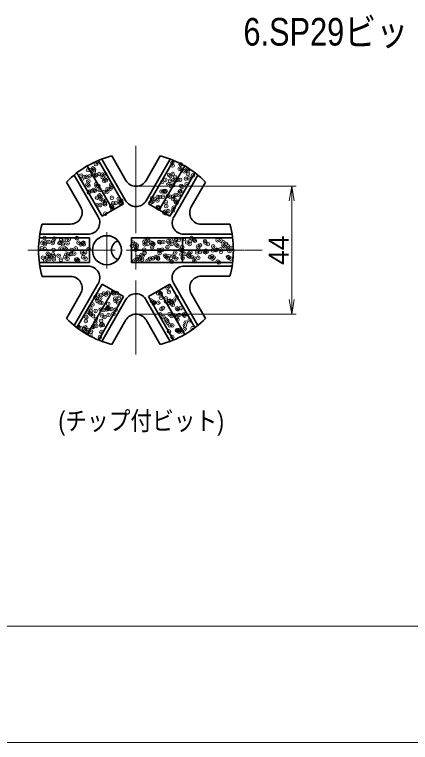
# Model space of a CAD drawing. Units: millimetres at full size, sheet at 1:2.5; details may follow other scales. Extents: x 2190 to 3870, y 1084 to 2286.
# Drawn here: x 3095.8 to 3231.9, y 1098.5 to 1349 of the extents above; entities that cross this region are included whole.
import ezdxf
from ezdxf.enums import TextEntityAlignment as Align

# ---------------------------------------------------------------- set-up
doc = ezdxf.new("R2010")
doc.units = ezdxf.units.MM
doc.header["$LTSCALE"] = 2.5
doc.header["$PDMODE"] = 32
doc.header["$PDSIZE"] = 1.25
doc.linetypes.add('CHAIN', pattern=[18.5, 12, -1.5, 3.5, -1.5])
for name, color, linetype, lineweight in [('1外形線', 7, 'Continuous', 35), ('2細い実線', 3, 'Continuous', 20), ('4中心線', 1, 'CHAIN', 15), ('6寸法線', 4, 'Continuous', 13), ('7 枠・タイトル', 7, 'Continuous', 13), ('DEFPOINTS_7', 7, 'Continuous', 13)]:
    doc.layers.add(name, color=color, linetype=linetype, lineweight=lineweight)
doc.layers.add('9文字', color=7, linetype='Continuous')
doc.styles.add('ＭＳ Ｐゴシック', font='')
doc.styles.get('ＭＳ Ｐゴシック').set_extended_font_data('MS PGothic')

# ---------------------------------------------------------------- blocks, each defined once
blk = doc.blocks.new('open_arrow')
at = {"color": 0, "linetype": 'Continuous', "lineweight": -2}
blk.add_lwpolyline([(7.5, 1.25), (0, 0), (7.5, -1.25)], dxfattribs=at)

msp = doc.modelspace()

# ---------------------------------------------------------------- linework, layer by layer
at = {"layer": '1外形線'}
for p, q in [((3129.189, 1300.345), (3134.065, 1291.899)), ((3145.869, 1300.345), (3140.993, 1291.899)), ((3124.595, 1298.802), (3133.209, 1283.881)), ((3125.769, 1299.268), (3133.972, 1285.06)), ((3149.288, 1299.268), (3140.994, 1284.901)), ((3150.463, 1298.802), (3141.848, 1283.881)), ((3120.779, 1296.911), (3129.529, 1281.756)), ((3154.279, 1296.911), (3145.529, 1281.756)), ((3116.243, 1293.768), (3124.537, 1279.401)), ((3117.233, 1294.552), (3125.848, 1279.631)), ((3157.824, 1294.552), (3149.209, 1279.631)), ((3158.814, 1293.768), (3150.612, 1279.56)), ((3113.6, 1291.345), (3118.476, 1282.899)), ((3161.457, 1291.345), (3156.534, 1282.818)), ((3125.848, 1279.631), (3133.209, 1283.881)), ((3141.848, 1283.881), (3149.209, 1279.631)), ((3105.26, 1276.899), (3115.012, 1276.899)), ((3169.82, 1276.818), (3159.998, 1276.818)), ((3104.483, 1273.399), (3120.889, 1273.399)), ((3170.574, 1273.399), (3153.986, 1273.399)), ((3104.299, 1272.149), (3121.529, 1272.149)), ((3121.529, 1263.649), (3121.529, 1272.149)), ((3136.029, 1272.149), (3136.029, 1263.649)), ((3170.758, 1272.149), (3136.029, 1272.149)), ((3153.529, 1272.149), (3153.529, 1263.649)), ((3104.029, 1267.899), (3121.529, 1267.899)), ((3153.529, 1267.899), (3136.029, 1267.899)), ((3171.029, 1267.899), (3153.529, 1267.899)), ((3104.299, 1263.649), (3121.529, 1263.649)), ((3170.758, 1263.649), (3136.029, 1263.649)), ((3104.483, 1262.399), (3121.072, 1262.399)), ((3170.574, 1262.399), (3154.168, 1262.399)), ((3105.26, 1258.899), (3115.012, 1258.899)), ((3169.82, 1258.981), (3159.998, 1258.981)), ((3116.243, 1242.031), (3124.446, 1256.239)), ((3117.233, 1241.247), (3125.848, 1256.168)), ((3133.209, 1251.918), (3125.848, 1256.168)), ((3149.209, 1256.168), (3141.848, 1251.918)), ((3157.824, 1241.247), (3149.209, 1256.168)), ((3158.814, 1242.031), (3150.52, 1256.397)), ((3113.6, 1244.454), (3118.476, 1252.899)), ((3120.779, 1238.888), (3129.529, 1254.043)), ((3154.279, 1238.888), (3145.529, 1254.043)), ((3161.457, 1244.454), (3156.534, 1252.981)), ((3124.595, 1236.997), (3133.209, 1251.918)), ((3125.769, 1236.531), (3134.063, 1250.897)), ((3149.288, 1236.531), (3141.085, 1250.739)), ((3150.463, 1236.997), (3141.848, 1251.918)), ((3129.189, 1235.454), (3134.065, 1243.899)), ((3145.869, 1235.454), (3140.993, 1243.899))]:
    msp.add_line(p, q, dxfattribs=at)
msp.add_circle((3127.529, 1267.899), 5, dxfattribs=at)
for centre, radius, start, end in [((3137.529, 1267.899), 33.5, 104.41559, 135.58429), ((3137.529, 1267.899), 33.5, 44.41571, 75.58441), ((3137.529, 1293.899), 4, 210, 330), ((3115.012, 1280.899), 4, 270, 30), ((3137.526, 1286.903), 4.004, 207.41659, 330), ((3159.998, 1280.818), 4, 150, 270), ((3121.069, 1277.399), 4.004, 267.41659, 30), ((3153.986, 1277.403), 4.004, 147.41659, 270), ((3137.529, 1267.899), 33.5, 164.41554, 195.58423), ((3137.529, 1267.899), 33.5, 344.56055, 15.43968), ((3132.529, 1267.899), 3.447, 110.16589, 249.83411), ((3121.072, 1258.395), 4.004, 327.41659, 90), ((3153.988, 1258.399), 4.004, 87.41659, 210), ((3115.012, 1254.899), 4, 330, 90), ((3159.998, 1254.981), 4, 90, 210), ((3137.531, 1248.895), 4.004, 27.41659, 150), ((3137.529, 1241.899), 4, 30, 150), ((3137.529, 1267.899), 33.5, 224.41559, 255.58429), ((3137.529, 1267.899), 33.5, 284.41571, 315.58441)]:
    msp.add_arc(centre, radius, start, end, dxfattribs=at)
at = {"layer": '2細い実線'}
for p in [(3123.755, 1297.544), (3124.416, 1298.092), (3150.026, 1297.951), (3152.841, 1297.452), (3153.001, 1297.391), (3121.057, 1295.474), (3122.152, 1295.556), (3122.744, 1296.058), (3122.995, 1295.018), (3123.113, 1295.72), (3150.124, 1297.095), (3152.563, 1295.948), (3153.293, 1295.612), (3154.137, 1295.075), (3154.992, 1295.567), (3155.36, 1295.229), (3118.645, 1293.624), (3118.84, 1292.371), (3119.803, 1293.073), (3120.539, 1293.2), (3121.581, 1293.337), (3123.206, 1293.551), (3123.881, 1293.691), (3124.853, 1294.126), (3125.923, 1293.909), (3126.032, 1293.084), (3126.843, 1292.302), (3126.964, 1294.046), (3148.979, 1293.812), (3149.348, 1293.474), (3150.152, 1294.097), (3150.945, 1293.129), (3151.968, 1292.159), (3154.685, 1292.517), (3155.387, 1294.164), (3155.726, 1292.654), (3157.1, 1293.635), (3120.831, 1290.547), (3121.183, 1291.621), (3121.2, 1290.209), (3123.767, 1290.548), (3124.007, 1289.837), (3124.611, 1290.01), (3126.585, 1291.815), (3127.212, 1291.964), (3128.952, 1290.37), (3129.123, 1289.812), (3146.585, 1291.45), (3147.573, 1292.119), (3148.68, 1290.593), (3149.301, 1291.808), (3149.524, 1290.056), (3150.278, 1290.244), (3150.342, 1291.945), (3151.088, 1291.88), (3152.689, 1292.094), (3153.079, 1290.055), (3153.447, 1289.718), (3154.909, 1290.604), (3121.309, 1287.767), (3121.419, 1288.065), (3122.383, 1288.264), (3122.94, 1288.614), (3123.425, 1288.401), (3125.05, 1288.615), (3126.711, 1287.962), (3127.647, 1288.076), (3127.767, 1288.973), (3128.808, 1289.11), (3146.332, 1288.11), (3147.066, 1288.3), (3147.435, 1287.962), (3147.699, 1288.265), (3152.56, 1288.121), (3152.815, 1288.241), (3124.133, 1285.983), (3124.93, 1286.79), (3125.299, 1286.452), (3125.383, 1285.539), (3126.226, 1285.002), (3127.039, 1284.858), (3129.249, 1285.959), (3131.611, 1285.551), (3132.454, 1285.013), (3143.045, 1285.806), (3144.067, 1285.573), (3144.911, 1285.036), (3145.002, 1286.196), (3145.762, 1286.164), (3146.803, 1286.301), (3148.429, 1286.515), (3149.175, 1286.368), (3150.296, 1285.585), (3150.404, 1286.39), (3151.139, 1285.047), (3151.145, 1286.873), (3152.186, 1287.01), (3124.227, 1283.329), (3125.268, 1283.466), (3126.837, 1284.108), (3126.894, 1283.68), (3129.03, 1283.034), (3129.262, 1283.068), (3129.398, 1282.696), (3129.611, 1284.038), (3130.652, 1284.175), (3132.072, 1284.175), (3132.278, 1284.389), (3142.59, 1284.345), (3143.163, 1284.613), (3145.128, 1282.342), (3145.153, 1282.788), (3145.522, 1282.451), (3147.825, 1284.412), (3147.947, 1283.102), (3150.53, 1282.537), (3151.166, 1284.544), (3151.534, 1284.206), (3126.998, 1280.531), (3129.375, 1282.105), (3147.262, 1280.856), (3147.606, 1281.228), (3147.951, 1280.558), (3148.647, 1281.365), (3150.273, 1281.579), (3106.06, 1272.116), (3105.315, 1270.47), (3106.159, 1269.932), (3106.381, 1270.623), (3107.422, 1270.76), (3108.883, 1270.332), (3109.048, 1270.974), (3109.449, 1271.919), (3111.189, 1270.324), (3111.544, 1270.481), (3111.765, 1271.331), (3112.387, 1269.944), (3112.806, 1271.469), (3114, 1270.307), (3114.432, 1271.683), (3117.148, 1272.04), (3117.201, 1272.079), (3117.772, 1270.492), (3118.615, 1269.955), (3119.191, 1270.255), (3119.401, 1270.502), (3119.56, 1269.918), (3136.457, 1270.526), (3137.3, 1269.989), (3140.39, 1270.806), (3140.527, 1269.94), (3141.327, 1271.765), (3141.568, 1270.077), (3141.696, 1271.427), (3142.685, 1270.537), (3143.194, 1270.291), (3143.436, 1269.833), (3143.528, 1270), (3145.506, 1270.781), (3145.91, 1270.648), (3146.951, 1270.786), (3148.577, 1271), (3148.913, 1270.549), (3149.448, 1271.588), (3149.757, 1270.011), (3150.908, 1270.976), (3151.294, 1271.357), (3151.439, 1269.764), (3152.335, 1271.494), (3153.961, 1271.708), (3155.141, 1270.56), (3155.985, 1270.023), (3156.143, 1271.042), (3156.677, 1272.066), (3157.451, 1271.52), (3157.82, 1271.182), (3161.259, 1271.018), (3161.37, 1270.571), (3162.213, 1270.034), (3165.572, 1271.343), (3166.661, 1271.212), (3167.598, 1270.583), (3168.441, 1270.045), (3105.176, 1268.569), (3106.186, 1268.262), (3109.195, 1267.998), (3111.588, 1268.457), (3113.179, 1268.5), (3113.548, 1268.162), (3115.423, 1268.009), (3116.823, 1268.523), (3118.992, 1267.105), (3120.033, 1267.242), (3121.3, 1268.323), (3136.184, 1269.368), (3137.424, 1268.078), (3137.692, 1268.736), (3137.81, 1269.582), (3140.336, 1268.055), (3143.094, 1268.93), (3145.427, 1268.009), (3145.795, 1267.671), (3146.565, 1268.066), (3148.329, 1268.997), (3151.034, 1267.122), (3151.808, 1269.426), (3152.793, 1268.077), (3153.445, 1268.973), (3153.548, 1267.832), (3156.269, 1267.189), (3158.521, 1267.13), (3158.847, 1269.167), (3159.021, 1268.088), (3159.56, 1269.587), (3159.562, 1267.268), (3161.188, 1267.482), (3161.385, 1267.164), (3161.55, 1267.763), (3161.919, 1267.426), (3163.905, 1267.839), (3164.082, 1269.234), (3164.946, 1267.976), (3165.249, 1268.1), (3166.572, 1268.19), (3166.787, 1267.359), (3167.563, 1269.519), (3167.931, 1269.181), (3169.199, 1269.209), (3169.288, 1268.548), (3169.671, 1267.586), (3170.329, 1268.685), (3105.509, 1265.33), (3106.93, 1265.461), (3107.167, 1266.745), (3107.536, 1266.407), (3107.774, 1264.924), (3108.225, 1265.687), (3109.009, 1266.478), (3109.266, 1265.824), (3109.276, 1264.812), (3110.892, 1266.038), (3111.714, 1264.603), (3113.159, 1265.473), (3113.609, 1266.396), (3114.002, 1264.935), (3114.126, 1266.454), (3114.65, 1266.533), (3115.288, 1266.568), (3116.276, 1266.747), (3116.949, 1264.67), (3117.278, 1264.744), (3119.387, 1265.484), (3119.527, 1266.648), (3120.23, 1264.947), (3137.818, 1264.882), (3138.072, 1265.518), (3138.915, 1264.981), (3139.414, 1266.254), (3139.654, 1264.647), (3139.783, 1265.916), (3140.516, 1266.952), (3142.371, 1265.004), (3143.22, 1265.077), (3143.412, 1265.141), (3144.3, 1265.529), (3145.038, 1265.355), (3145.144, 1264.992), (3145.632, 1266.927), (3147.535, 1266.077), (3147.754, 1265.713), (3148.455, 1265.143), (3148.795, 1265.85), (3150.421, 1266.064), (3150.528, 1265.541), (3151.372, 1265.003), (3153.138, 1266.422), (3153.571, 1265.119), (3154.179, 1266.559), (3155.538, 1266.008), (3155.805, 1266.773), (3155.907, 1265.67), (3156.757, 1265.552), (3157.6, 1265.015), (3158.973, 1265.314), (3162.985, 1265.563), (3163.659, 1265.831), (3163.828, 1265.026), (3164.208, 1265.38), (3169.213, 1265.574), (3169.325, 1265.356), (3170.057, 1265.037), (3106.312, 1264.408), (3117.647, 1264.406), (3136.987, 1264.295), (3138.028, 1264.432), (3141.523, 1264.321), (3149.526, 1264.253), (3149.895, 1263.915), (3157.647, 1264.076), (3165.65, 1264.007), (3166.018, 1263.669), (3148.374, 1254.975), (3148.726, 1255.484), (3124.524, 1252.298), (3125.565, 1252.435), (3126.497, 1252.996), (3127.191, 1252.649), (3127.845, 1253.279), (3129.576, 1253.475), (3129.908, 1253.007), (3129.945, 1253.137), (3130.949, 1253.144), (3145.182, 1253.03), (3145.7, 1253.229), (3146.069, 1252.892), (3148.833, 1253.583), (3123.564, 1251.72), (3123.933, 1251.382), (3124.233, 1250.459), (3125.076, 1249.922), (3125.266, 1251.3), (3125.673, 1249.787), (3130.383, 1251.276), (3130.461, 1250.471), (3131.304, 1249.933), (3131.685, 1251.543), (3142.918, 1250.493), (3143.56, 1249.626), (3143.724, 1249.662), (3143.761, 1249.956), (3145.186, 1249.84), (3146.136, 1251.513), (3147.809, 1251.297), (3147.903, 1250.198), (3148.944, 1250.335), (3148.959, 1249.729), (3149.146, 1250.505), (3149.989, 1249.967), (3150.57, 1250.549), (3151.538, 1251.707), (3121.884, 1247.976), (3122.569, 1249.231), (3125.392, 1247.447), (3126.368, 1247.363), (3127.409, 1247.5), (3127.663, 1247.963), (3127.971, 1249.425), (3128.032, 1247.625), (3128.112, 1247.988), (3129.035, 1247.714), (3130.509, 1247.422), (3146.262, 1247.659), (3146.797, 1248.022), (3149.799, 1249.473), (3150.168, 1249.135), (3151.664, 1247.854), (3151.908, 1247.541), (3153.026, 1248.033), (3120.463, 1244.902), (3120.985, 1246.654), (3121.651, 1246.208), (3122.02, 1245.87), (3122.026, 1246.791), (3122.695, 1245.377), (3123.652, 1247.005), (3125.848, 1245.451), (3126.691, 1244.914), (3128.097, 1245.572), (3129.772, 1246.031), (3145.896, 1245.786), (3147.03, 1244.904), (3149.085, 1245.875), (3149.747, 1245.262), (3150.761, 1245.496), (3150.788, 1245.399), (3151.605, 1244.959), (3152.413, 1245.613), (3153.898, 1245.717), (3154.201, 1245.851), (3154.267, 1245.379), (3120.283, 1243.526), (3123.499, 1242.968), (3123.76, 1244.276), (3125.496, 1242.069), (3125.518, 1243.593), (3125.75, 1242.452), (3126.119, 1242.114), (3147.886, 1243.961), (3148.255, 1243.624), (3148.413, 1243.013), (3151.79, 1244), (3154.641, 1243.025), (3156.007, 1243.785), (3117.705, 1241.548), (3118.486, 1241.147), (3119.738, 1240.696), (3120.107, 1240.359), (3120.112, 1241.361), (3120.409, 1239.673), (3121.235, 1240.432), (3122.078, 1239.894), (3122.821, 1241.523), (3122.829, 1241.718), (3123.87, 1241.855), (3125.644, 1239.739), (3148.874, 1239.969), (3149.211, 1242.022), (3149.995, 1242.029), (3151.59, 1240.327), (3151.916, 1240.146), (3151.986, 1240.205), (3152.354, 1239.867), (3152.376, 1240.488), (3152.632, 1240.464), (3153.22, 1239.951), (3154.257, 1240.678), (3154.327, 1241.997), (3156.974, 1241.035), (3121.847, 1238.764), (3125.115, 1237.96), (3150.028, 1238.005)]:
    msp.add_point(p, dxfattribs=at)
at = {"layer": '4中心線'}
for p, q in [((3137.529, 1303.784), (3137.529, 1232.014)), ((3127.529, 1274.158), (3127.529, 1261.64)), ((3100.374, 1267.899), (3174.683, 1267.899))]:
    msp.add_line(p, q, dxfattribs=at)
at = {"layer": '6寸法線'}
for p, q in [((3138.529, 1289.899), (3192.59, 1289.899)), ((3191.09, 1289.899), (3191.09, 1245.899)), ((3174.931, 1267.899), (3180.931, 1267.899)), ((3138.529, 1245.899), (3192.59, 1245.899))]:
    msp.add_line(p, q, dxfattribs=at)
at = {"layer": '7 枠・タイトル'}
msp.add_line((2230.031, 1138.478), (3830.031, 1138.478), dxfattribs=at)
at = {"layer": 'DEFPOINTS_7'}
msp.add_line((2190.031, 1098.478), (3870.031, 1098.478), dxfattribs=at)

# ---------------------------------------------------------------- block references
at = {"layer": '6寸法線', "xscale": 0.667, "yscale": 0.667}
for p, rotation in [((3191.09, 1289.899), 270), ((3191.09, 1245.899), 90)]:
    msp.add_blockref('open_arrow', p, dxfattribs=dict(at, rotation=rotation))

# ---------------------------------------------------------------- texts
at = {"layer": '6寸法線', "style": 'ＭＳ Ｐゴシック'}
msp.add_text('44', height=6.928, rotation=90, dxfattribs=at).set_placement((3186.59, 1267.899), align=Align.MIDDLE_CENTER)
at = {"layer": '9文字', "style": 'ＭＳ Ｐゴシック', "width": 0.85}
msp.add_text('6.SP29ビット', height=9.501, dxfattribs=at).set_placement((3242.196, 1343.088), align=Align.MIDDLE_RIGHT)
msp.add_text('(チップ付ビット)', height=6.433, dxfattribs=at).set_placement((3139.329, 1209.181), align=Align.MIDDLE_CENTER)

doc.saveas('drawing.dxf')
